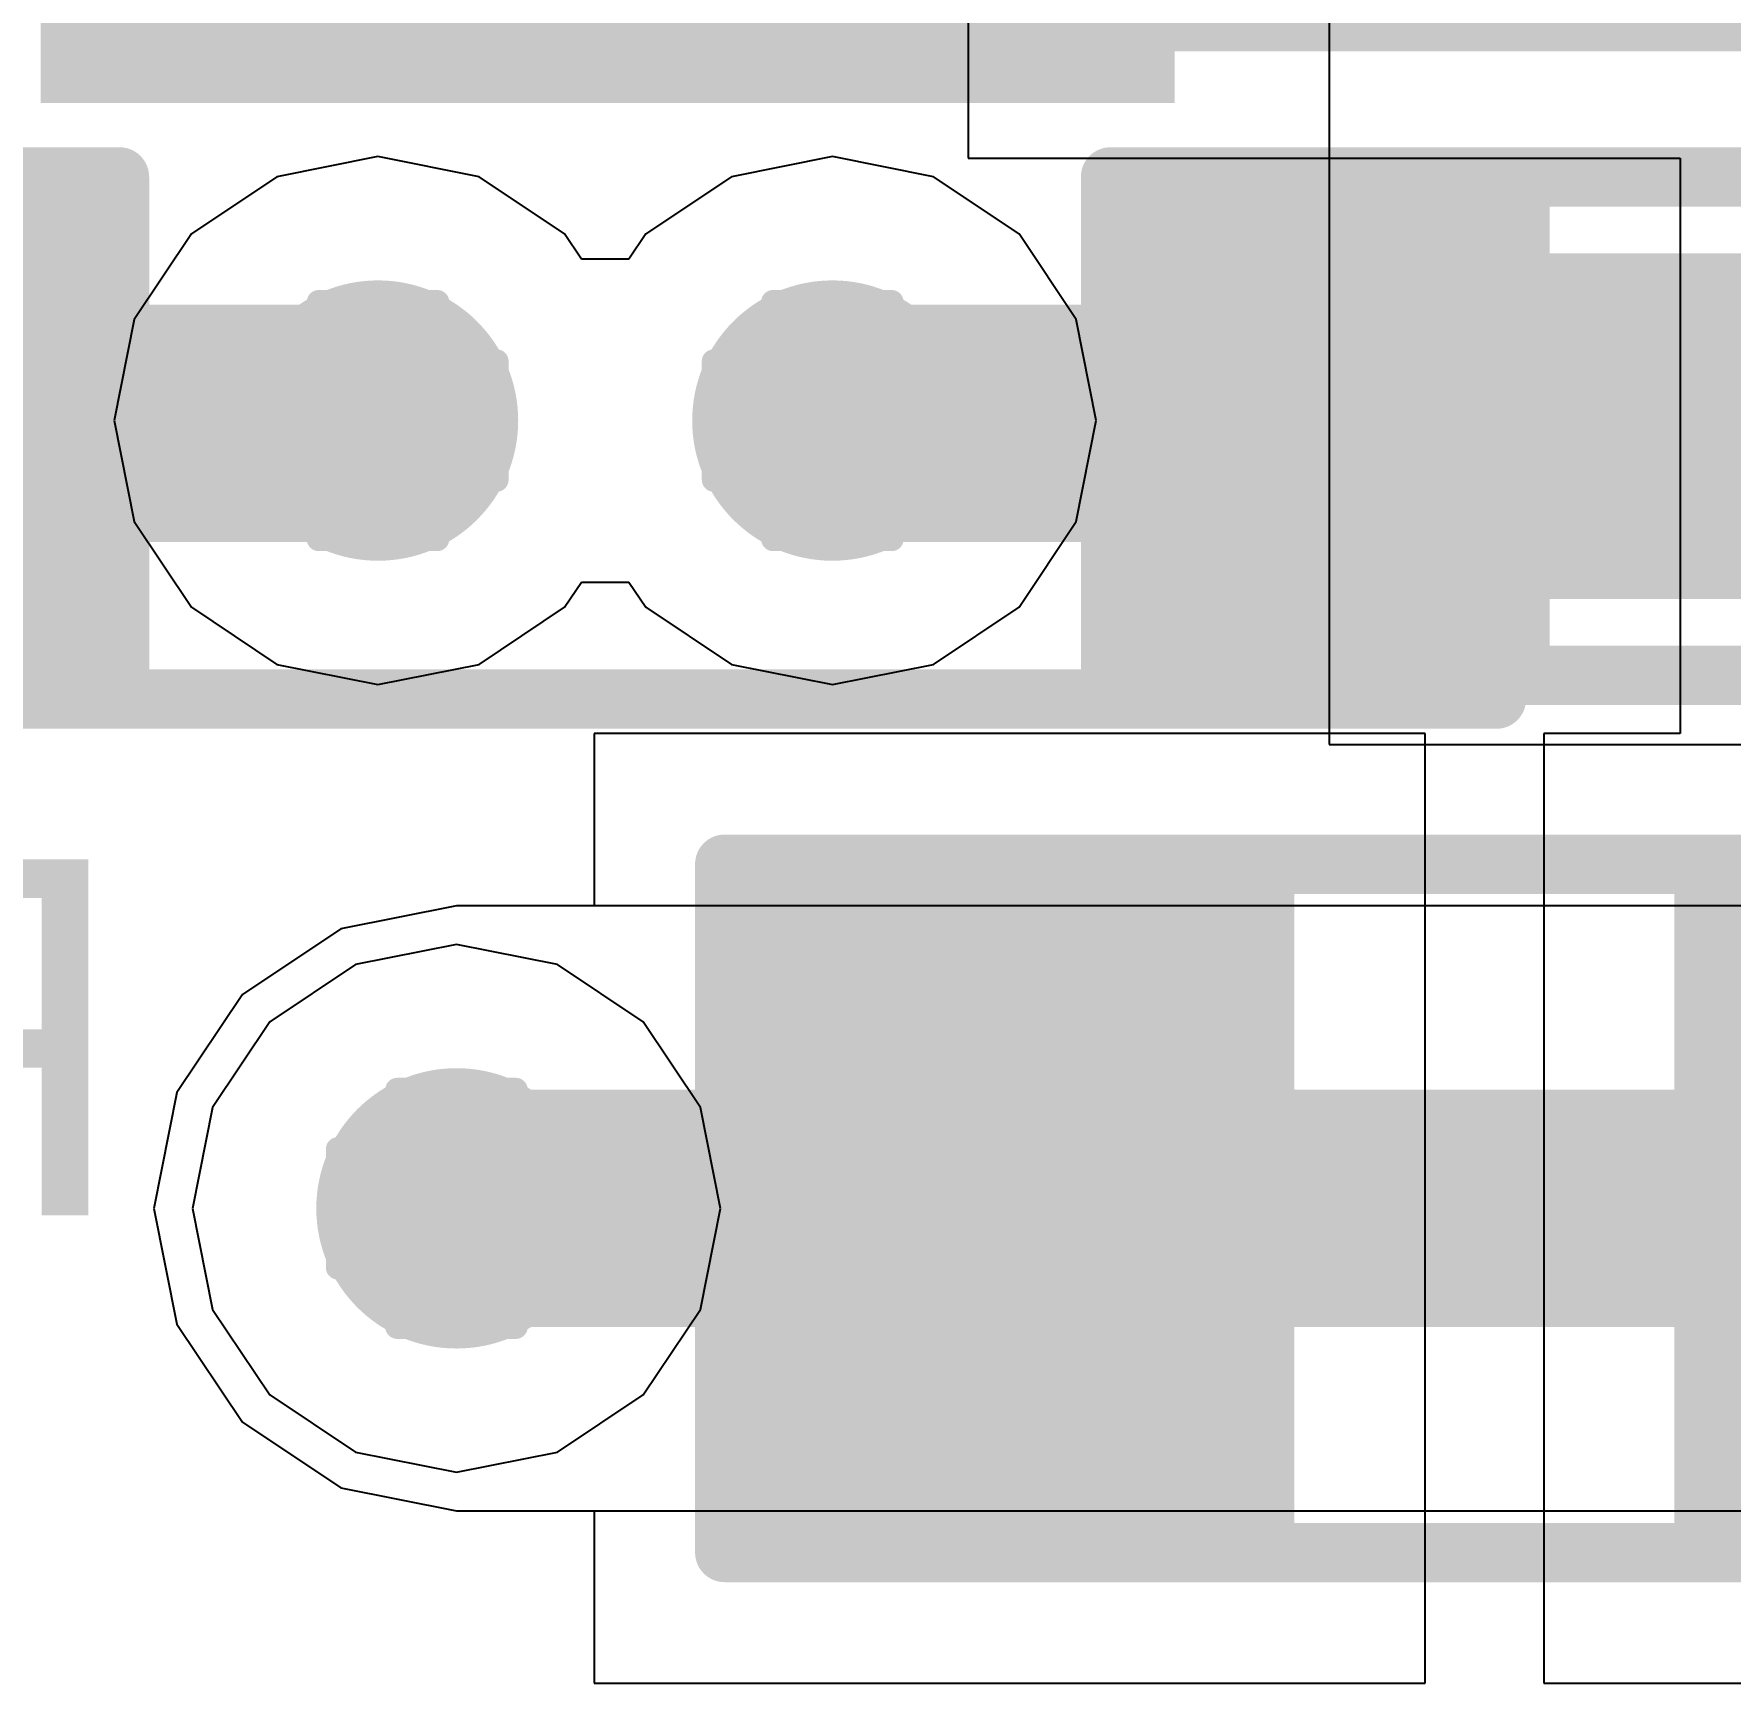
# Model space of a CAD drawing. Header units: inches. Extents: x 0 to 198, y 0 to 199.
# Drawn here: x 4.6344 to 4.7773, y 3.5775 to 3.7165 of the extents above; entities that cross this region are included whole.
import ezdxf

# ---------------------------------------------------------------- set-up
doc = ezdxf.new("R2010")
doc.units = ezdxf.units.IN
doc.header["$MEASUREMENT"] = 0
for name, color, linetype in [('Bottom Layer', 5, 'Continuous'), ('Bottom Overlay', 54, 'Continuous'), ('Bottom Paste', 16, 'Continuous'), ('Bottom Solder', 6, 'Continuous'), ('Drill Drawing', 1, 'Continuous'), ('Layer 1', 16, 'Continuous'), ('Layer 2', 76, 'Continuous'), ('Top Layer', 1, 'Continuous'), ('Top Overlay', 2, 'Continuous'), ('Top Paste', 8, 'Continuous'), ('Top Solder', 216, 'Continuous'), ('Via Holes', 16, 'Continuous')]:
    doc.layers.add(name, color=color, linetype=linetype)
doc.styles.add('Arial', font='', dxfattribs={"height": 0.2})
doc.styles.get('Arial').set_extended_font_data('Arial')

# ---------------------------------------------------------------- blocks, each defined once
blk = doc.blocks.new('8_SO_P____P___31')
at = {"layer": 'Top Layer'}
for points in [[(-0.0450187, 0.0450189), (0.0450207, 0.0450189), (0.0450207, -0.0450205), (-0.0450187, -0.0450205)], [(0.0757872, -0.0631898), (0.1368108, -0.0631898), (0.1368108, -0.0868118), (0.0757872, -0.0868118)]]:
    blk.add_hatch(color=1, dxfattribs=at).paths.add_polyline_path(points)
at = {"layer": 'Top Paste'}
for points in [[(-0.0450187, 0.0450189), (0.0450207, 0.0450189), (0.0450207, -0.0450205), (-0.0450187, -0.0450205)], [(0.0757872, -0.0631898), (0.1368108, -0.0631898), (0.1368108, -0.0868118), (0.0757872, -0.0868118)]]:
    blk.add_hatch(color=8, dxfattribs=at).paths.add_polyline_path(points)
at = {"layer": 'Top Solder'}
for points in [[(-0.0477746, 0.0477748), (0.0477766, 0.0477748), (0.0477766, -0.0477764), (-0.0477746, -0.0477764)], [(0.0730313, -0.0604339), (0.1395667, -0.0604339), (0.1395667, -0.0895677), (0.0730313, -0.0895677)]]:
    blk.add_hatch(color=216, dxfattribs=at).paths.add_polyline_path(points)
at = {"layer": 'Top Overlay'}
blk.add_lwpolyline([(-0.063111, -0.0980008, 0.005, 0.005, 0), (0.074889, -0.0980008, 0.005, 0.005, 0)], format="xyseb", dxfattribs=at)
blk.add_lwpolyline([(0.073639, -0.0980008, 0.0025, 0.0025, 1), (0.076139, -0.0980008, 0.0025, 0.0025, 1)], format="xyseb", close=True, dxfattribs=at)
blk = doc.blocks.new('R___0603_B_77')
at = {"layer": 'Bottom Layer'}
for points in [[(-0.0449995, -0.0175008), (-0.0449995, 0.0174992), (-0.0149995, 0.0174992), (-0.0149995, -0.0175008)], [(0.0150005, -0.0175008), (0.0150005, 0.0174992), (0.0450005, 0.0174992), (0.0450005, -0.0175008)]]:
    blk.add_hatch(color=5, dxfattribs=at).paths.add_polyline_path(points)
at = {"layer": 'Bottom Paste'}
for points in [[(-0.0449995, -0.0175008), (-0.0449995, 0.0174992), (-0.0149995, 0.0174992), (-0.0149995, -0.0175008)], [(0.0150005, -0.0175008), (0.0150005, 0.0174992), (0.0450005, 0.0174992), (0.0450005, -0.0175008)]]:
    blk.add_hatch(color=16, dxfattribs=at).paths.add_polyline_path(points)
at = {"layer": 'Bottom Solder'}
for points in [[(-0.0489995, -0.0215008), (-0.0489995, 0.0214992), (-0.0109995, 0.0214992), (-0.0109995, -0.0215008)], [(0.0110005, -0.0215008), (0.0110005, 0.0214992), (0.0490005, 0.0214992), (0.0490005, -0.0215008)]]:
    blk.add_hatch(color=6, dxfattribs=at).paths.add_polyline_path(points)
at = {"layer": 'Bottom Overlay'}
for points in [[(-0.0479995, -0.0210008, 0.005, 0.005, 0), (-0.0479995, 0.0209992, 0.005, 0.005, 0)], [(-0.0479995, 0.0209992, 0.005, 0.005, 0), (0.0480005, 0.0209992, 0.005, 0.005, 0)], [(0.0480005, -0.0210008, 0.005, 0.005, 0), (0.0480005, 0.0209992, 0.005, 0.005, 0)], [(-0.0479995, -0.0210008, 0.005, 0.005, 0), (0.0480005, -0.0210008, 0.005, 0.005, 0)]]:
    blk.add_lwpolyline(points, format="xyseb", dxfattribs=at)
for points in [[(-0.0492495, 0.0209992, 0.0025, 0.0025, 1), (-0.0467495, 0.0209992, 0.0025, 0.0025, 1)], [(-0.0492495, 0.0209992, 0.0025, 0.0025, 1), (-0.0467495, 0.0209992, 0.0025, 0.0025, 1)], [(0.0467505, 0.0209992, 0.0025, 0.0025, 1), (0.0492505, 0.0209992, 0.0025, 0.0025, 1)], [(0.0467505, 0.0209992, 0.0025, 0.0025, 1), (0.0492505, 0.0209992, 0.0025, 0.0025, 1)], [(-0.0492495, -0.0210008, 0.0025, 0.0025, 1), (-0.0467495, -0.0210008, 0.0025, 0.0025, 1)], [(-0.0492495, -0.0210008, 0.0025, 0.0025, 1), (-0.0467495, -0.0210008, 0.0025, 0.0025, 1)], [(0.0467505, -0.0210008, 0.0025, 0.0025, 1), (0.0492505, -0.0210008, 0.0025, 0.0025, 1)], [(0.0467505, -0.0210008, 0.0025, 0.0025, 1), (0.0492505, -0.0210008, 0.0025, 0.0025, 1)]]:
    blk.add_lwpolyline(points, format="xyseb", close=True, dxfattribs=at)
blk = doc.blocks.new('R___0603_B_78')
at = {"layer": 'Bottom Layer'}
for points in [[(-0.0450006, -0.0174992), (-0.0450006, 0.0175008), (-0.0150006, 0.0175008), (-0.0150006, -0.0174992)], [(0.0149994, -0.0174992), (0.0149994, 0.0175008), (0.0449994, 0.0175008), (0.0449994, -0.0174992)]]:
    blk.add_hatch(color=5, dxfattribs=at).paths.add_polyline_path(points)
at = {"layer": 'Bottom Paste'}
for points in [[(-0.0450006, -0.0174992), (-0.0450006, 0.0175008), (-0.0150006, 0.0175008), (-0.0150006, -0.0174992)], [(0.0149994, -0.0174992), (0.0149994, 0.0175008), (0.0449994, 0.0175008), (0.0449994, -0.0174992)]]:
    blk.add_hatch(color=16, dxfattribs=at).paths.add_polyline_path(points)
at = {"layer": 'Bottom Solder'}
for points in [[(-0.0490006, -0.0214992), (-0.0490006, 0.0215008), (-0.0110006, 0.0215008), (-0.0110006, -0.0214992)], [(0.0109994, -0.0214992), (0.0109994, 0.0215008), (0.0489994, 0.0215008), (0.0489994, -0.0214992)]]:
    blk.add_hatch(color=6, dxfattribs=at).paths.add_polyline_path(points)
at = {"layer": 'Bottom Overlay'}
for points in [[(-0.0480006, 0.0210008, 0.005, 0.005, 0), (-0.0480006, -0.0209992, 0.005, 0.005, 0)], [(0.0479994, 0.0210008, 0.005, 0.005, 0), (-0.0480006, 0.0210008, 0.005, 0.005, 0)], [(0.0479994, 0.0210008, 0.005, 0.005, 0), (0.0479994, -0.0209992, 0.005, 0.005, 0)], [(0.0479994, -0.0209992, 0.005, 0.005, 0), (-0.0480006, -0.0209992, 0.005, 0.005, 0)]]:
    blk.add_lwpolyline(points, format="xyseb", dxfattribs=at)
for points in [[(-0.0492506, 0.0210008, 0.0025, 0.0025, 1), (-0.0467506, 0.0210008, 0.0025, 0.0025, 1)], [(-0.0492506, 0.0210008, 0.0025, 0.0025, 1), (-0.0467506, 0.0210008, 0.0025, 0.0025, 1)], [(0.0467494, 0.0210008, 0.0025, 0.0025, 1), (0.0492494, 0.0210008, 0.0025, 0.0025, 1)], [(0.0467494, 0.0210008, 0.0025, 0.0025, 1), (0.0492494, 0.0210008, 0.0025, 0.0025, 1)], [(-0.0492506, -0.0209992, 0.0025, 0.0025, 1), (-0.0467506, -0.0209992, 0.0025, 0.0025, 1)], [(-0.0492506, -0.0209992, 0.0025, 0.0025, 1), (-0.0467506, -0.0209992, 0.0025, 0.0025, 1)], [(0.0467494, -0.0209992, 0.0025, 0.0025, 1), (0.0492494, -0.0209992, 0.0025, 0.0025, 1)], [(0.0467494, -0.0209992, 0.0025, 0.0025, 1), (0.0492494, -0.0209992, 0.0025, 0.0025, 1)]]:
    blk.add_lwpolyline(points, format="xyseb", close=True, dxfattribs=at)
blk = doc.blocks.new('R___0603_B_81')
at = {"layer": 'Bottom Layer'}
for points in [[(-0.0450004, -0.0174996), (-0.0450004, 0.0175004), (-0.0150004, 0.0175004), (-0.0150004, -0.0174996)], [(0.0149996, -0.0174996), (0.0149996, 0.0175004), (0.0449996, 0.0175004), (0.0449996, -0.0174996)]]:
    blk.add_hatch(color=5, dxfattribs=at).paths.add_polyline_path(points)
at = {"layer": 'Bottom Paste'}
for points in [[(-0.0450004, -0.0174996), (-0.0450004, 0.0175004), (-0.0150004, 0.0175004), (-0.0150004, -0.0174996)], [(0.0149996, -0.0174996), (0.0149996, 0.0175004), (0.0449996, 0.0175004), (0.0449996, -0.0174996)]]:
    blk.add_hatch(color=16, dxfattribs=at).paths.add_polyline_path(points)
at = {"layer": 'Bottom Solder'}
for points in [[(-0.0490004, -0.0214996), (-0.0490004, 0.0215004), (-0.0110004, 0.0215004), (-0.0110004, -0.0214996)], [(0.0109996, -0.0214996), (0.0109996, 0.0215004), (0.0489996, 0.0215004), (0.0489996, -0.0214996)]]:
    blk.add_hatch(color=6, dxfattribs=at).paths.add_polyline_path(points)
at = {"layer": 'Bottom Overlay'}
for points in [[(-0.0480004, -0.0209996, 0.005, 0.005, 0), (-0.0480004, 0.0210004, 0.005, 0.005, 0)], [(-0.0480004, 0.0210004, 0.005, 0.005, 0), (0.0479996, 0.0210004, 0.005, 0.005, 0)], [(0.0479996, -0.0209996, 0.005, 0.005, 0), (0.0479996, 0.0210004, 0.005, 0.005, 0)], [(-0.0480004, -0.0209996, 0.005, 0.005, 0), (0.0479996, -0.0209996, 0.005, 0.005, 0)]]:
    blk.add_lwpolyline(points, format="xyseb", dxfattribs=at)
for points in [[(-0.0492504, 0.0210004, 0.0025, 0.0025, 1), (-0.0467504, 0.0210004, 0.0025, 0.0025, 1)], [(-0.0492504, 0.0210004, 0.0025, 0.0025, 1), (-0.0467504, 0.0210004, 0.0025, 0.0025, 1)], [(0.0467496, 0.0210004, 0.0025, 0.0025, 1), (0.0492496, 0.0210004, 0.0025, 0.0025, 1)], [(0.0467496, 0.0210004, 0.0025, 0.0025, 1), (0.0492496, 0.0210004, 0.0025, 0.0025, 1)], [(-0.0492504, -0.0209996, 0.0025, 0.0025, 1), (-0.0467504, -0.0209996, 0.0025, 0.0025, 1)], [(-0.0492504, -0.0209996, 0.0025, 0.0025, 1), (-0.0467504, -0.0209996, 0.0025, 0.0025, 1)], [(0.0467496, -0.0209996, 0.0025, 0.0025, 1), (0.0492496, -0.0209996, 0.0025, 0.0025, 1)], [(0.0467496, -0.0209996, 0.0025, 0.0025, 1), (0.0492496, -0.0209996, 0.0025, 0.0025, 1)]]:
    blk.add_lwpolyline(points, format="xyseb", close=True, dxfattribs=at)
blk = doc.blocks.new('RES_0805_B_82')
at = {"layer": 'Bottom Layer'}
for points in [[(-0.0600004, 0.0250002), (-0.0200004, 0.0250002), (-0.0200004, -0.0249998), (-0.0600004, -0.0249998)], [(0.0199996, 0.0250002), (0.0599996, 0.0250002), (0.0599996, -0.0249998), (0.0199996, -0.0249998)]]:
    blk.add_hatch(color=5, dxfattribs=at).paths.add_polyline_path(points)
at = {"layer": 'Bottom Paste'}
for points in [[(-0.0600004, 0.0250002), (-0.0200004, 0.0250002), (-0.0200004, -0.0249998), (-0.0600004, -0.0249998)], [(0.0199996, 0.0250002), (0.0599996, 0.0250002), (0.0599996, -0.0249998), (0.0199996, -0.0249998)]]:
    blk.add_hatch(color=16, dxfattribs=at).paths.add_polyline_path(points)
at = {"layer": 'Bottom Solder'}
for points in [[(-0.0640004, 0.0290002), (-0.0160004, 0.0290002), (-0.0160004, -0.0289998), (-0.0640004, -0.0289998)], [(0.0159996, 0.0290002), (0.0639996, 0.0290002), (0.0639996, -0.0289998), (0.0159996, -0.0289998)]]:
    blk.add_hatch(color=6, dxfattribs=at).paths.add_polyline_path(points)
at = {"layer": 'Bottom Overlay'}
for points in [[(-0.0640004, 0.0290002, 0.005, 0.005, 0), (-0.0640004, -0.0289998, 0.005, 0.005, 0)], [(0.0639996, 0.0290002, 0.005, 0.005, 0), (-0.0640004, 0.0290002, 0.005, 0.005, 0)], [(0.0639996, 0.0290002, 0.005, 0.005, 0), (0.0639996, -0.0289998, 0.005, 0.005, 0)], [(0.0639996, -0.0289998, 0.005, 0.005, 0), (-0.0640004, -0.0289998, 0.005, 0.005, 0)]]:
    blk.add_lwpolyline(points, format="xyseb", dxfattribs=at)
for points in [[(-0.0652504, 0.0290002, 0.0025, 0.0025, 1), (-0.0627504, 0.0290002, 0.0025, 0.0025, 1)], [(-0.0652504, 0.0290002, 0.0025, 0.0025, 1), (-0.0627504, 0.0290002, 0.0025, 0.0025, 1)], [(0.0627496, 0.0290002, 0.0025, 0.0025, 1), (0.0652496, 0.0290002, 0.0025, 0.0025, 1)], [(0.0627496, 0.0290002, 0.0025, 0.0025, 1), (0.0652496, 0.0290002, 0.0025, 0.0025, 1)], [(-0.0652504, -0.0289998, 0.0025, 0.0025, 1), (-0.0627504, -0.0289998, 0.0025, 0.0025, 1)], [(-0.0652504, -0.0289998, 0.0025, 0.0025, 1), (-0.0627504, -0.0289998, 0.0025, 0.0025, 1)], [(0.0627496, -0.0289998, 0.0025, 0.0025, 1), (0.0652496, -0.0289998, 0.0025, 0.0025, 1)], [(0.0627496, -0.0289998, 0.0025, 0.0025, 1), (0.0652496, -0.0289998, 0.0025, 0.0025, 1)]]:
    blk.add_lwpolyline(points, format="xyseb", close=True, dxfattribs=at)

msp = doc.modelspace()

# ---------------------------------------------------------------- hatches: boundary and pattern name
at = {"layer": 'Bottom Layer'}
h = msp.add_hatch(color=5, dxfattribs=at)
edge = h.paths.add_edge_path()
edge.add_arc((4.6633859, 3.6839067), 0.011811, 0, 360)
h = msp.add_hatch(color=5, dxfattribs=at)
edge = h.paths.add_edge_path()
edge.add_arc((4.701668, 3.6839067), 0.011811, 0, 360)
h = msp.add_hatch(color=5, dxfattribs=at)
edge = h.paths.add_edge_path()
edge.add_arc((4.67, 3.6175281), 0.011811, 0, 360)
at = {"layer": 'Layer 1'}
h = msp.add_hatch(color=16, dxfattribs=at)
edge = h.paths.add_edge_path()
edge.add_arc((4.6633859, 3.6839067), 0.011811, 0, 360)
h = msp.add_hatch(color=16, dxfattribs=at)
edge = h.paths.add_edge_path()
edge.add_arc((4.701668, 3.6839067), 0.011811, 0, 360)
h = msp.add_hatch(color=16, dxfattribs=at)
edge = h.paths.add_edge_path()
edge.add_arc((4.67, 3.6175281), 0.011811, 0, 360)
at = {"layer": 'Layer 2'}
h = msp.add_hatch(color=76, dxfattribs=at)
edge = h.paths.add_edge_path()
edge.add_arc((4.6633859, 3.6839067), 0.011811, 0, 360)
h = msp.add_hatch(color=76, dxfattribs=at)
edge = h.paths.add_edge_path()
edge.add_arc((4.701668, 3.6839067), 0.011811, 0, 360)
h = msp.add_hatch(color=76, dxfattribs=at)
edge = h.paths.add_edge_path()
edge.add_arc((4.67, 3.6175281), 0.011811, 0, 360)
at = {"layer": 'Top Layer'}
h = msp.add_hatch(color=1, dxfattribs=at)
edge = h.paths.add_edge_path()
edge.add_arc((4.6633859, 3.6839067), 0.011811, 0, 360)
h = msp.add_hatch(color=1, dxfattribs=at)
edge = h.paths.add_edge_path()
edge.add_arc((4.701668, 3.6839067), 0.011811, 0, 360)
h = msp.add_hatch(color=1, dxfattribs=at)
edge = h.paths.add_edge_path()
edge.add_arc((4.67, 3.6175281), 0.011811, 0, 360)
at = {"layer": 'Via Holes'}
h = msp.add_hatch(color=7, dxfattribs=at)
edge = h.paths.add_edge_path()
edge.add_arc((4.6633859, 3.6839067), 0.0059055, 0, 360)
h = msp.add_hatch(color=7, dxfattribs=at)
edge = h.paths.add_edge_path()
edge.add_arc((4.701668, 3.6839067), 0.0059055, 0, 360)
h = msp.add_hatch(color=7, dxfattribs=at)
edge = h.paths.add_edge_path()
edge.add_arc((4.67, 3.6175281), 0.0059055, 0, 360)

# ---------------------------------------------------------------- linework, layer by layer
at = {"layer": 'Bottom Layer'}
for p, q in [((4.7130996, 3.7710299), (4.7130996, 3.7060299)), ((4.7130996, 3.7060299), (4.7731036, 3.7060299)), ((4.7731036, 3.7060299), (4.7731036, 3.6575279)), ((4.7515996, 3.6575279), (4.6815996, 3.6575279)), ((4.6815996, 3.6575279), (4.6815996, 3.6430178)), ((4.7515996, 3.5775279), (4.7515996, 3.6575279)), ((4.7731036, 3.6575279), (4.7615996, 3.6575279)), ((4.7615996, 3.6575279), (4.7615996, 3.5775279)), ((4.67, 3.6430179), (4.6602455, 3.6410776)), ((4.6700005, 3.6430178), (4.67, 3.6430179)), ((4.6815996, 3.6430178), (4.6700005, 3.6430178)), ((4.6602455, 3.6410776), (4.651976, 3.6355521)), ((4.651976, 3.6355521), (4.6464505, 3.6272826)), ((4.6464505, 3.6272826), (4.6445102, 3.6175281)), ((4.6445102, 3.6175281), (4.6464505, 3.6077736)), ((4.6464505, 3.6077736), (4.651976, 3.5995041)), ((4.651976, 3.5995041), (4.6602455, 3.5939785)), ((4.6602455, 3.5939785), (4.6700001, 3.5920382)), ((4.6700001, 3.5920382), (4.6815996, 3.5920382)), ((4.6815996, 3.5920382), (4.6815996, 3.5775279)), ((4.6815996, 3.5775279), (4.7515996, 3.5775279)), ((4.7615996, 3.5775279), (4.8315996, 3.5775279))]:
    msp.add_line(p, q, dxfattribs=at)
for points in [[(4.623843, 3.6836713, 0.02, 0.02, 0), (4.6631505, 3.6836713, 0.02, 0.02, 0)], [(4.7019034, 3.6836713, 0.02, 0.02, 0), (4.7428682, 3.6836713, 0.02, 0.02, 0)], [(4.6631505, 3.6836713, 0.015, 0.015, 0), (4.6633859, 3.6839067, 0.015, 0.015, 0)], [(4.701668, 3.6839067, 0.015, 0.015, 0), (4.7019034, 3.6836713, 0.015, 0.015, 0)], [(4.7428682, 3.6836713, 0.015, 0.015, 0), (4.7431036, 3.6834359, 0.015, 0.015, 0)], [(4.67, 3.6175281, 0.02, 0.02, 0), (4.6700001, 3.617528, 0.02, 0.02, 0)], [(4.6700001, 3.617528, 0.02, 0.02, 0), (4.7165995, 3.617528, 0.02, 0.02, 0)], [(4.7165995, 3.617528, 0.02, 0.02, 0), (4.7165996, 3.6175279, 0.02, 0.02, 0)]]:
    msp.add_lwpolyline(points, format="xyseb", dxfattribs=at)
for points in [[(4.6581505, 3.6836713, 0.01, 0.01, 1), (4.6681505, 3.6836713, 0.01, 0.01, 1)], [(4.6969034, 3.6836713, 0.01, 0.01, 1), (4.7069034, 3.6836713, 0.01, 0.01, 1)], [(4.7378682, 3.6836713, 0.01, 0.01, 1), (4.7478682, 3.6836713, 0.01, 0.01, 1)], [(4.6596359, 3.6839067, 0.0075, 0.0075, 1), (4.6671359, 3.6839067, 0.0075, 0.0075, 1)], [(4.697918, 3.6839067, 0.0075, 0.0075, 1), (4.705418, 3.6839067, 0.0075, 0.0075, 1)], [(4.6594005, 3.6836713, 0.0075, 0.0075, 1), (4.6669005, 3.6836713, 0.0075, 0.0075, 1)], [(4.6981534, 3.6836713, 0.0075, 0.0075, 1), (4.7056534, 3.6836713, 0.0075, 0.0075, 1)], [(4.7391182, 3.6836713, 0.0075, 0.0075, 1), (4.7466182, 3.6836713, 0.0075, 0.0075, 1)], [(4.7393536, 3.6834359, 0.0075, 0.0075, 1), (4.7468536, 3.6834359, 0.0075, 0.0075, 1)], [(4.665, 3.6175281, 0.01, 0.01, 1), (4.675, 3.6175281, 0.01, 0.01, 1)], [(4.6650001, 3.617528, 0.01, 0.01, 1), (4.6750001, 3.617528, 0.01, 0.01, 1)], [(4.6650001, 3.617528, 0.01, 0.01, 1), (4.6750001, 3.617528, 0.01, 0.01, 1)], [(4.7115995, 3.617528, 0.01, 0.01, 1), (4.7215995, 3.617528, 0.01, 0.01, 1)], [(4.7115995, 3.617528, 0.01, 0.01, 1), (4.7215995, 3.617528, 0.01, 0.01, 1)], [(4.7115996, 3.6175279, 0.01, 0.01, 1), (4.7215996, 3.6175279, 0.01, 0.01, 1)]]:
    msp.add_lwpolyline(points, format="xyseb", close=True, dxfattribs=at)
at = {"layer": 'Drill Drawing'}
for points in [[(4.6583859, 3.6889067, 0.002, 0.002, 0), (4.6583859, 3.6939067, 0.002, 0.002, 0)], [(4.6583859, 3.6939067, 0.002, 0.002, 0), (4.6683859, 3.6939067, 0.002, 0.002, 0)], [(4.6683859, 3.6889067, 0.002, 0.002, 0), (4.6683859, 3.6939067, 0.002, 0.002, 0)], [(4.696668, 3.6889067, 0.002, 0.002, 0), (4.696668, 3.6939067, 0.002, 0.002, 0)], [(4.696668, 3.6939067, 0.002, 0.002, 0), (4.706668, 3.6939067, 0.002, 0.002, 0)], [(4.706668, 3.6889067, 0.002, 0.002, 0), (4.706668, 3.6939067, 0.002, 0.002, 0)], [(4.6533859, 3.6789067, 0.002, 0.002, 0), (4.6533859, 3.6889067, 0.002, 0.002, 0)], [(4.6533859, 3.6889067, 0.002, 0.002, 0), (4.6583859, 3.6889067, 0.002, 0.002, 0)], [(4.6603859, 3.6869067, 0.002, 0.002, 0), (4.6603859, 3.6899067, 0.002, 0.002, 0)], [(4.6603859, 3.6899067, 0.002, 0.002, 0), (4.6663859, 3.6899067, 0.002, 0.002, 0)], [(4.6663859, 3.6869067, 0.002, 0.002, 0), (4.6663859, 3.6899067, 0.002, 0.002, 0)], [(4.6683859, 3.6889067, 0.002, 0.002, 0), (4.6733859, 3.6889067, 0.002, 0.002, 0)], [(4.6733859, 3.6789067, 0.002, 0.002, 0), (4.6733859, 3.6889067, 0.002, 0.002, 0)], [(4.691668, 3.6789067, 0.002, 0.002, 0), (4.691668, 3.6889067, 0.002, 0.002, 0)], [(4.691668, 3.6889067, 0.002, 0.002, 0), (4.696668, 3.6889067, 0.002, 0.002, 0)], [(4.698668, 3.6869067, 0.002, 0.002, 0), (4.698668, 3.6899067, 0.002, 0.002, 0)], [(4.698668, 3.6899067, 0.002, 0.002, 0), (4.704668, 3.6899067, 0.002, 0.002, 0)], [(4.704668, 3.6869067, 0.002, 0.002, 0), (4.704668, 3.6899067, 0.002, 0.002, 0)], [(4.706668, 3.6889067, 0.002, 0.002, 0), (4.711668, 3.6889067, 0.002, 0.002, 0)], [(4.711668, 3.6789067, 0.002, 0.002, 0), (4.711668, 3.6889067, 0.002, 0.002, 0)], [(4.6573859, 3.6809067, 0.002, 0.002, 0), (4.6573859, 3.6869067, 0.002, 0.002, 0)], [(4.6573859, 3.6869067, 0.002, 0.002, 0), (4.6603859, 3.6869067, 0.002, 0.002, 0)], [(4.6663859, 3.6869067, 0.002, 0.002, 0), (4.6693859, 3.6869067, 0.002, 0.002, 0)], [(4.6693859, 3.6809067, 0.002, 0.002, 0), (4.6693859, 3.6869067, 0.002, 0.002, 0)], [(4.695668, 3.6809067, 0.002, 0.002, 0), (4.695668, 3.6869067, 0.002, 0.002, 0)], [(4.695668, 3.6869067, 0.002, 0.002, 0), (4.698668, 3.6869067, 0.002, 0.002, 0)], [(4.704668, 3.6869067, 0.002, 0.002, 0), (4.707668, 3.6869067, 0.002, 0.002, 0)], [(4.707668, 3.6809067, 0.002, 0.002, 0), (4.707668, 3.6869067, 0.002, 0.002, 0)], [(4.6573859, 3.6809067, 0.002, 0.002, 0), (4.6603859, 3.6809067, 0.002, 0.002, 0)], [(4.6603859, 3.6779067, 0.002, 0.002, 0), (4.6603859, 3.6809067, 0.002, 0.002, 0)], [(4.6663859, 3.6809067, 0.002, 0.002, 0), (4.6693859, 3.6809067, 0.002, 0.002, 0)], [(4.6663859, 3.6779067, 0.002, 0.002, 0), (4.6663859, 3.6809067, 0.002, 0.002, 0)], [(4.695668, 3.6809067, 0.002, 0.002, 0), (4.698668, 3.6809067, 0.002, 0.002, 0)], [(4.698668, 3.6779067, 0.002, 0.002, 0), (4.698668, 3.6809067, 0.002, 0.002, 0)], [(4.704668, 3.6809067, 0.002, 0.002, 0), (4.707668, 3.6809067, 0.002, 0.002, 0)], [(4.704668, 3.6779067, 0.002, 0.002, 0), (4.704668, 3.6809067, 0.002, 0.002, 0)], [(4.6533859, 3.6789067, 0.002, 0.002, 0), (4.6583859, 3.6789067, 0.002, 0.002, 0)], [(4.6583859, 3.6739067, 0.002, 0.002, 0), (4.6583859, 3.6789067, 0.002, 0.002, 0)], [(4.6683859, 3.6789067, 0.002, 0.002, 0), (4.6733859, 3.6789067, 0.002, 0.002, 0)], [(4.6683859, 3.6739067, 0.002, 0.002, 0), (4.6683859, 3.6789067, 0.002, 0.002, 0)], [(4.691668, 3.6789067, 0.002, 0.002, 0), (4.696668, 3.6789067, 0.002, 0.002, 0)], [(4.696668, 3.6739067, 0.002, 0.002, 0), (4.696668, 3.6789067, 0.002, 0.002, 0)], [(4.706668, 3.6789067, 0.002, 0.002, 0), (4.711668, 3.6789067, 0.002, 0.002, 0)], [(4.706668, 3.6739067, 0.002, 0.002, 0), (4.706668, 3.6789067, 0.002, 0.002, 0)], [(4.6603859, 3.6779067, 0.002, 0.002, 0), (4.6663859, 3.6779067, 0.002, 0.002, 0)], [(4.698668, 3.6779067, 0.002, 0.002, 0), (4.704668, 3.6779067, 0.002, 0.002, 0)], [(4.6583859, 3.6739067, 0.002, 0.002, 0), (4.6683859, 3.6739067, 0.002, 0.002, 0)], [(4.696668, 3.6739067, 0.002, 0.002, 0), (4.706668, 3.6739067, 0.002, 0.002, 0)], [(4.665, 3.6225281, 0.002, 0.002, 0), (4.665, 3.6275281, 0.002, 0.002, 0)], [(4.665, 3.6275281, 0.002, 0.002, 0), (4.675, 3.6275281, 0.002, 0.002, 0)], [(4.675, 3.6225281, 0.002, 0.002, 0), (4.675, 3.6275281, 0.002, 0.002, 0)], [(4.667, 3.6205281, 0.002, 0.002, 0), (4.667, 3.6235281, 0.002, 0.002, 0)], [(4.667, 3.6235281, 0.002, 0.002, 0), (4.673, 3.6235281, 0.002, 0.002, 0)], [(4.673, 3.6205281, 0.002, 0.002, 0), (4.673, 3.6235281, 0.002, 0.002, 0)], [(4.66, 3.6125281, 0.002, 0.002, 0), (4.66, 3.6225281, 0.002, 0.002, 0)], [(4.66, 3.6225281, 0.002, 0.002, 0), (4.665, 3.6225281, 0.002, 0.002, 0)], [(4.675, 3.6225281, 0.002, 0.002, 0), (4.68, 3.6225281, 0.002, 0.002, 0)], [(4.68, 3.6125281, 0.002, 0.002, 0), (4.68, 3.6225281, 0.002, 0.002, 0)], [(4.664, 3.6145281, 0.002, 0.002, 0), (4.664, 3.6205281, 0.002, 0.002, 0)], [(4.664, 3.6205281, 0.002, 0.002, 0), (4.667, 3.6205281, 0.002, 0.002, 0)], [(4.673, 3.6205281, 0.002, 0.002, 0), (4.676, 3.6205281, 0.002, 0.002, 0)], [(4.676, 3.6145281, 0.002, 0.002, 0), (4.676, 3.6205281, 0.002, 0.002, 0)], [(4.664, 3.6145281, 0.002, 0.002, 0), (4.667, 3.6145281, 0.002, 0.002, 0)], [(4.667, 3.6115281, 0.002, 0.002, 0), (4.667, 3.6145281, 0.002, 0.002, 0)], [(4.673, 3.6145281, 0.002, 0.002, 0), (4.676, 3.6145281, 0.002, 0.002, 0)], [(4.673, 3.6115281, 0.002, 0.002, 0), (4.673, 3.6145281, 0.002, 0.002, 0)], [(4.66, 3.6125281, 0.002, 0.002, 0), (4.665, 3.6125281, 0.002, 0.002, 0)], [(4.665, 3.6075281, 0.002, 0.002, 0), (4.665, 3.6125281, 0.002, 0.002, 0)], [(4.675, 3.6125281, 0.002, 0.002, 0), (4.68, 3.6125281, 0.002, 0.002, 0)], [(4.675, 3.6075281, 0.002, 0.002, 0), (4.675, 3.6125281, 0.002, 0.002, 0)], [(4.667, 3.6115281, 0.002, 0.002, 0), (4.673, 3.6115281, 0.002, 0.002, 0)], [(4.665, 3.6075281, 0.002, 0.002, 0), (4.675, 3.6075281, 0.002, 0.002, 0)]]:
    msp.add_lwpolyline(points, format="xyseb", dxfattribs=at)
for points in [[(4.6578859, 3.6939067, 0.001, 0.001, 1), (4.6588859, 3.6939067, 0.001, 0.001, 1)], [(4.6578859, 3.6939067, 0.001, 0.001, 1), (4.6588859, 3.6939067, 0.001, 0.001, 1)], [(4.6678859, 3.6939067, 0.001, 0.001, 1), (4.6688859, 3.6939067, 0.001, 0.001, 1)], [(4.6678859, 3.6939067, 0.001, 0.001, 1), (4.6688859, 3.6939067, 0.001, 0.001, 1)], [(4.696168, 3.6939067, 0.001, 0.001, 1), (4.697168, 3.6939067, 0.001, 0.001, 1)], [(4.696168, 3.6939067, 0.001, 0.001, 1), (4.697168, 3.6939067, 0.001, 0.001, 1)], [(4.706168, 3.6939067, 0.001, 0.001, 1), (4.707168, 3.6939067, 0.001, 0.001, 1)], [(4.706168, 3.6939067, 0.001, 0.001, 1), (4.707168, 3.6939067, 0.001, 0.001, 1)], [(4.6528859, 3.6889067, 0.001, 0.001, 1), (4.6538859, 3.6889067, 0.001, 0.001, 1)], [(4.6528859, 3.6889067, 0.001, 0.001, 1), (4.6538859, 3.6889067, 0.001, 0.001, 1)], [(4.6578859, 3.6889067, 0.001, 0.001, 1), (4.6588859, 3.6889067, 0.001, 0.001, 1)], [(4.6578859, 3.6889067, 0.001, 0.001, 1), (4.6588859, 3.6889067, 0.001, 0.001, 1)], [(4.6598859, 3.6899067, 0.001, 0.001, 1), (4.6608859, 3.6899067, 0.001, 0.001, 1)], [(4.6598859, 3.6899067, 0.001, 0.001, 1), (4.6608859, 3.6899067, 0.001, 0.001, 1)], [(4.6658859, 3.6899067, 0.001, 0.001, 1), (4.6668859, 3.6899067, 0.001, 0.001, 1)], [(4.6658859, 3.6899067, 0.001, 0.001, 1), (4.6668859, 3.6899067, 0.001, 0.001, 1)], [(4.6678859, 3.6889067, 0.001, 0.001, 1), (4.6688859, 3.6889067, 0.001, 0.001, 1)], [(4.6678859, 3.6889067, 0.001, 0.001, 1), (4.6688859, 3.6889067, 0.001, 0.001, 1)], [(4.6728859, 3.6889067, 0.001, 0.001, 1), (4.6738859, 3.6889067, 0.001, 0.001, 1)], [(4.6728859, 3.6889067, 0.001, 0.001, 1), (4.6738859, 3.6889067, 0.001, 0.001, 1)], [(4.691168, 3.6889067, 0.001, 0.001, 1), (4.692168, 3.6889067, 0.001, 0.001, 1)], [(4.691168, 3.6889067, 0.001, 0.001, 1), (4.692168, 3.6889067, 0.001, 0.001, 1)], [(4.696168, 3.6889067, 0.001, 0.001, 1), (4.697168, 3.6889067, 0.001, 0.001, 1)], [(4.696168, 3.6889067, 0.001, 0.001, 1), (4.697168, 3.6889067, 0.001, 0.001, 1)], [(4.698168, 3.6899067, 0.001, 0.001, 1), (4.699168, 3.6899067, 0.001, 0.001, 1)], [(4.698168, 3.6899067, 0.001, 0.001, 1), (4.699168, 3.6899067, 0.001, 0.001, 1)], [(4.704168, 3.6899067, 0.001, 0.001, 1), (4.705168, 3.6899067, 0.001, 0.001, 1)], [(4.704168, 3.6899067, 0.001, 0.001, 1), (4.705168, 3.6899067, 0.001, 0.001, 1)], [(4.706168, 3.6889067, 0.001, 0.001, 1), (4.707168, 3.6889067, 0.001, 0.001, 1)], [(4.706168, 3.6889067, 0.001, 0.001, 1), (4.707168, 3.6889067, 0.001, 0.001, 1)], [(4.711168, 3.6889067, 0.001, 0.001, 1), (4.712168, 3.6889067, 0.001, 0.001, 1)], [(4.711168, 3.6889067, 0.001, 0.001, 1), (4.712168, 3.6889067, 0.001, 0.001, 1)], [(4.6568859, 3.6869067, 0.001, 0.001, 1), (4.6578859, 3.6869067, 0.001, 0.001, 1)], [(4.6568859, 3.6869067, 0.001, 0.001, 1), (4.6578859, 3.6869067, 0.001, 0.001, 1)], [(4.6598859, 3.6869067, 0.001, 0.001, 1), (4.6608859, 3.6869067, 0.001, 0.001, 1)], [(4.6598859, 3.6869067, 0.001, 0.001, 1), (4.6608859, 3.6869067, 0.001, 0.001, 1)], [(4.6658859, 3.6869067, 0.001, 0.001, 1), (4.6668859, 3.6869067, 0.001, 0.001, 1)], [(4.6658859, 3.6869067, 0.001, 0.001, 1), (4.6668859, 3.6869067, 0.001, 0.001, 1)], [(4.6688859, 3.6869067, 0.001, 0.001, 1), (4.6698859, 3.6869067, 0.001, 0.001, 1)], [(4.6688859, 3.6869067, 0.001, 0.001, 1), (4.6698859, 3.6869067, 0.001, 0.001, 1)], [(4.695168, 3.6869067, 0.001, 0.001, 1), (4.696168, 3.6869067, 0.001, 0.001, 1)], [(4.695168, 3.6869067, 0.001, 0.001, 1), (4.696168, 3.6869067, 0.001, 0.001, 1)], [(4.698168, 3.6869067, 0.001, 0.001, 1), (4.699168, 3.6869067, 0.001, 0.001, 1)], [(4.698168, 3.6869067, 0.001, 0.001, 1), (4.699168, 3.6869067, 0.001, 0.001, 1)], [(4.704168, 3.6869067, 0.001, 0.001, 1), (4.705168, 3.6869067, 0.001, 0.001, 1)], [(4.704168, 3.6869067, 0.001, 0.001, 1), (4.705168, 3.6869067, 0.001, 0.001, 1)], [(4.707168, 3.6869067, 0.001, 0.001, 1), (4.708168, 3.6869067, 0.001, 0.001, 1)], [(4.707168, 3.6869067, 0.001, 0.001, 1), (4.708168, 3.6869067, 0.001, 0.001, 1)], [(4.6568859, 3.6809067, 0.001, 0.001, 1), (4.6578859, 3.6809067, 0.001, 0.001, 1)], [(4.6568859, 3.6809067, 0.001, 0.001, 1), (4.6578859, 3.6809067, 0.001, 0.001, 1)], [(4.6598859, 3.6809067, 0.001, 0.001, 1), (4.6608859, 3.6809067, 0.001, 0.001, 1)], [(4.6598859, 3.6809067, 0.001, 0.001, 1), (4.6608859, 3.6809067, 0.001, 0.001, 1)], [(4.6658859, 3.6809067, 0.001, 0.001, 1), (4.6668859, 3.6809067, 0.001, 0.001, 1)], [(4.6658859, 3.6809067, 0.001, 0.001, 1), (4.6668859, 3.6809067, 0.001, 0.001, 1)], [(4.6688859, 3.6809067, 0.001, 0.001, 1), (4.6698859, 3.6809067, 0.001, 0.001, 1)], [(4.6688859, 3.6809067, 0.001, 0.001, 1), (4.6698859, 3.6809067, 0.001, 0.001, 1)], [(4.695168, 3.6809067, 0.001, 0.001, 1), (4.696168, 3.6809067, 0.001, 0.001, 1)], [(4.695168, 3.6809067, 0.001, 0.001, 1), (4.696168, 3.6809067, 0.001, 0.001, 1)], [(4.698168, 3.6809067, 0.001, 0.001, 1), (4.699168, 3.6809067, 0.001, 0.001, 1)], [(4.698168, 3.6809067, 0.001, 0.001, 1), (4.699168, 3.6809067, 0.001, 0.001, 1)], [(4.704168, 3.6809067, 0.001, 0.001, 1), (4.705168, 3.6809067, 0.001, 0.001, 1)], [(4.704168, 3.6809067, 0.001, 0.001, 1), (4.705168, 3.6809067, 0.001, 0.001, 1)], [(4.707168, 3.6809067, 0.001, 0.001, 1), (4.708168, 3.6809067, 0.001, 0.001, 1)], [(4.707168, 3.6809067, 0.001, 0.001, 1), (4.708168, 3.6809067, 0.001, 0.001, 1)], [(4.6528859, 3.6789067, 0.001, 0.001, 1), (4.6538859, 3.6789067, 0.001, 0.001, 1)], [(4.6528859, 3.6789067, 0.001, 0.001, 1), (4.6538859, 3.6789067, 0.001, 0.001, 1)], [(4.6578859, 3.6789067, 0.001, 0.001, 1), (4.6588859, 3.6789067, 0.001, 0.001, 1)], [(4.6578859, 3.6789067, 0.001, 0.001, 1), (4.6588859, 3.6789067, 0.001, 0.001, 1)], [(4.6678859, 3.6789067, 0.001, 0.001, 1), (4.6688859, 3.6789067, 0.001, 0.001, 1)], [(4.6678859, 3.6789067, 0.001, 0.001, 1), (4.6688859, 3.6789067, 0.001, 0.001, 1)], [(4.6728859, 3.6789067, 0.001, 0.001, 1), (4.6738859, 3.6789067, 0.001, 0.001, 1)], [(4.6728859, 3.6789067, 0.001, 0.001, 1), (4.6738859, 3.6789067, 0.001, 0.001, 1)], [(4.691168, 3.6789067, 0.001, 0.001, 1), (4.692168, 3.6789067, 0.001, 0.001, 1)], [(4.691168, 3.6789067, 0.001, 0.001, 1), (4.692168, 3.6789067, 0.001, 0.001, 1)], [(4.696168, 3.6789067, 0.001, 0.001, 1), (4.697168, 3.6789067, 0.001, 0.001, 1)], [(4.696168, 3.6789067, 0.001, 0.001, 1), (4.697168, 3.6789067, 0.001, 0.001, 1)], [(4.706168, 3.6789067, 0.001, 0.001, 1), (4.707168, 3.6789067, 0.001, 0.001, 1)], [(4.706168, 3.6789067, 0.001, 0.001, 1), (4.707168, 3.6789067, 0.001, 0.001, 1)], [(4.711168, 3.6789067, 0.001, 0.001, 1), (4.712168, 3.6789067, 0.001, 0.001, 1)], [(4.711168, 3.6789067, 0.001, 0.001, 1), (4.712168, 3.6789067, 0.001, 0.001, 1)], [(4.6598859, 3.6779067, 0.001, 0.001, 1), (4.6608859, 3.6779067, 0.001, 0.001, 1)], [(4.6598859, 3.6779067, 0.001, 0.001, 1), (4.6608859, 3.6779067, 0.001, 0.001, 1)], [(4.6658859, 3.6779067, 0.001, 0.001, 1), (4.6668859, 3.6779067, 0.001, 0.001, 1)], [(4.6658859, 3.6779067, 0.001, 0.001, 1), (4.6668859, 3.6779067, 0.001, 0.001, 1)], [(4.698168, 3.6779067, 0.001, 0.001, 1), (4.699168, 3.6779067, 0.001, 0.001, 1)], [(4.698168, 3.6779067, 0.001, 0.001, 1), (4.699168, 3.6779067, 0.001, 0.001, 1)], [(4.704168, 3.6779067, 0.001, 0.001, 1), (4.705168, 3.6779067, 0.001, 0.001, 1)], [(4.704168, 3.6779067, 0.001, 0.001, 1), (4.705168, 3.6779067, 0.001, 0.001, 1)], [(4.6578859, 3.6739067, 0.001, 0.001, 1), (4.6588859, 3.6739067, 0.001, 0.001, 1)], [(4.6578859, 3.6739067, 0.001, 0.001, 1), (4.6588859, 3.6739067, 0.001, 0.001, 1)], [(4.6678859, 3.6739067, 0.001, 0.001, 1), (4.6688859, 3.6739067, 0.001, 0.001, 1)], [(4.6678859, 3.6739067, 0.001, 0.001, 1), (4.6688859, 3.6739067, 0.001, 0.001, 1)], [(4.696168, 3.6739067, 0.001, 0.001, 1), (4.697168, 3.6739067, 0.001, 0.001, 1)], [(4.696168, 3.6739067, 0.001, 0.001, 1), (4.697168, 3.6739067, 0.001, 0.001, 1)], [(4.706168, 3.6739067, 0.001, 0.001, 1), (4.707168, 3.6739067, 0.001, 0.001, 1)], [(4.706168, 3.6739067, 0.001, 0.001, 1), (4.707168, 3.6739067, 0.001, 0.001, 1)], [(4.6645, 3.6275281, 0.001, 0.001, 1), (4.6655, 3.6275281, 0.001, 0.001, 1)], [(4.6645, 3.6275281, 0.001, 0.001, 1), (4.6655, 3.6275281, 0.001, 0.001, 1)], [(4.6745, 3.6275281, 0.001, 0.001, 1), (4.6755, 3.6275281, 0.001, 0.001, 1)], [(4.6745, 3.6275281, 0.001, 0.001, 1), (4.6755, 3.6275281, 0.001, 0.001, 1)], [(4.6665, 3.6235281, 0.001, 0.001, 1), (4.6675, 3.6235281, 0.001, 0.001, 1)], [(4.6665, 3.6235281, 0.001, 0.001, 1), (4.6675, 3.6235281, 0.001, 0.001, 1)], [(4.6725, 3.6235281, 0.001, 0.001, 1), (4.6735, 3.6235281, 0.001, 0.001, 1)], [(4.6725, 3.6235281, 0.001, 0.001, 1), (4.6735, 3.6235281, 0.001, 0.001, 1)], [(4.6595, 3.6225281, 0.001, 0.001, 1), (4.6605, 3.6225281, 0.001, 0.001, 1)], [(4.6595, 3.6225281, 0.001, 0.001, 1), (4.6605, 3.6225281, 0.001, 0.001, 1)], [(4.6645, 3.6225281, 0.001, 0.001, 1), (4.6655, 3.6225281, 0.001, 0.001, 1)], [(4.6645, 3.6225281, 0.001, 0.001, 1), (4.6655, 3.6225281, 0.001, 0.001, 1)], [(4.6745, 3.6225281, 0.001, 0.001, 1), (4.6755, 3.6225281, 0.001, 0.001, 1)], [(4.6745, 3.6225281, 0.001, 0.001, 1), (4.6755, 3.6225281, 0.001, 0.001, 1)], [(4.6795, 3.6225281, 0.001, 0.001, 1), (4.6805, 3.6225281, 0.001, 0.001, 1)], [(4.6795, 3.6225281, 0.001, 0.001, 1), (4.6805, 3.6225281, 0.001, 0.001, 1)], [(4.6635, 3.6205281, 0.001, 0.001, 1), (4.6645, 3.6205281, 0.001, 0.001, 1)], [(4.6635, 3.6205281, 0.001, 0.001, 1), (4.6645, 3.6205281, 0.001, 0.001, 1)], [(4.6665, 3.6205281, 0.001, 0.001, 1), (4.6675, 3.6205281, 0.001, 0.001, 1)], [(4.6665, 3.6205281, 0.001, 0.001, 1), (4.6675, 3.6205281, 0.001, 0.001, 1)], [(4.6725, 3.6205281, 0.001, 0.001, 1), (4.6735, 3.6205281, 0.001, 0.001, 1)], [(4.6725, 3.6205281, 0.001, 0.001, 1), (4.6735, 3.6205281, 0.001, 0.001, 1)], [(4.6755, 3.6205281, 0.001, 0.001, 1), (4.6765, 3.6205281, 0.001, 0.001, 1)], [(4.6755, 3.6205281, 0.001, 0.001, 1), (4.6765, 3.6205281, 0.001, 0.001, 1)], [(4.6635, 3.6145281, 0.001, 0.001, 1), (4.6645, 3.6145281, 0.001, 0.001, 1)], [(4.6635, 3.6145281, 0.001, 0.001, 1), (4.6645, 3.6145281, 0.001, 0.001, 1)], [(4.6665, 3.6145281, 0.001, 0.001, 1), (4.6675, 3.6145281, 0.001, 0.001, 1)], [(4.6665, 3.6145281, 0.001, 0.001, 1), (4.6675, 3.6145281, 0.001, 0.001, 1)], [(4.6725, 3.6145281, 0.001, 0.001, 1), (4.6735, 3.6145281, 0.001, 0.001, 1)], [(4.6725, 3.6145281, 0.001, 0.001, 1), (4.6735, 3.6145281, 0.001, 0.001, 1)], [(4.6755, 3.6145281, 0.001, 0.001, 1), (4.6765, 3.6145281, 0.001, 0.001, 1)], [(4.6755, 3.6145281, 0.001, 0.001, 1), (4.6765, 3.6145281, 0.001, 0.001, 1)], [(4.6595, 3.6125281, 0.001, 0.001, 1), (4.6605, 3.6125281, 0.001, 0.001, 1)], [(4.6595, 3.6125281, 0.001, 0.001, 1), (4.6605, 3.6125281, 0.001, 0.001, 1)], [(4.6645, 3.6125281, 0.001, 0.001, 1), (4.6655, 3.6125281, 0.001, 0.001, 1)], [(4.6645, 3.6125281, 0.001, 0.001, 1), (4.6655, 3.6125281, 0.001, 0.001, 1)], [(4.6745, 3.6125281, 0.001, 0.001, 1), (4.6755, 3.6125281, 0.001, 0.001, 1)], [(4.6745, 3.6125281, 0.001, 0.001, 1), (4.6755, 3.6125281, 0.001, 0.001, 1)], [(4.6795, 3.6125281, 0.001, 0.001, 1), (4.6805, 3.6125281, 0.001, 0.001, 1)], [(4.6795, 3.6125281, 0.001, 0.001, 1), (4.6805, 3.6125281, 0.001, 0.001, 1)], [(4.6665, 3.6115281, 0.001, 0.001, 1), (4.6675, 3.6115281, 0.001, 0.001, 1)], [(4.6665, 3.6115281, 0.001, 0.001, 1), (4.6675, 3.6115281, 0.001, 0.001, 1)], [(4.6725, 3.6115281, 0.001, 0.001, 1), (4.6735, 3.6115281, 0.001, 0.001, 1)], [(4.6725, 3.6115281, 0.001, 0.001, 1), (4.6735, 3.6115281, 0.001, 0.001, 1)], [(4.6645, 3.6075281, 0.001, 0.001, 1), (4.6655, 3.6075281, 0.001, 0.001, 1)], [(4.6645, 3.6075281, 0.001, 0.001, 1), (4.6655, 3.6075281, 0.001, 0.001, 1)], [(4.6745, 3.6075281, 0.001, 0.001, 1), (4.6755, 3.6075281, 0.001, 0.001, 1)], [(4.6745, 3.6075281, 0.001, 0.001, 1), (4.6755, 3.6075281, 0.001, 0.001, 1)]]:
    msp.add_lwpolyline(points, format="xyseb", close=True, dxfattribs=at)
at = {"layer": 'Layer 1'}
for p, q in [((4.67, 3.6397664), (4.6614898, 3.6380736)), ((4.6785102, 3.6380736), (4.67, 3.6397664)), ((4.6614898, 3.6380736), (4.6542751, 3.633253)), ((4.6857249, 3.633253), (4.6785102, 3.6380736)), ((4.6542751, 3.633253), (4.6494545, 3.6260383)), ((4.6905455, 3.6260383), (4.6857249, 3.633253)), ((4.6494545, 3.6260383), (4.6477617, 3.6175281)), ((4.6922383, 3.6175281), (4.6905455, 3.6260383)), ((4.6477617, 3.6175281), (4.6494545, 3.6090179)), ((4.6905455, 3.6090179), (4.6922383, 3.6175281)), ((4.6494545, 3.6090179), (4.6542751, 3.6018032)), ((4.6857249, 3.6018032), (4.6905455, 3.6090179)), ((4.6542751, 3.6018032), (4.6614898, 3.5969826)), ((4.6785102, 3.5969826), (4.6857249, 3.6018032)), ((4.6614898, 3.5969826), (4.67, 3.5952898)), ((4.67, 3.5952898), (4.6785102, 3.5969826))]:
    msp.add_line(p, q, dxfattribs=at)
at = {"layer": 'Layer 2'}
for p, q in [((4.6633859, 3.706145), (4.6548757, 3.7044522)), ((4.6718961, 3.7044522), (4.6633859, 3.706145)), ((4.701668, 3.706145), (4.6931578, 3.7044522)), ((4.7101782, 3.7044522), (4.701668, 3.706145)), ((4.6548757, 3.7044522), (4.647661, 3.6996316)), ((4.6791108, 3.6996316), (4.6718961, 3.7044522)), ((4.6931578, 3.7044522), (4.6859431, 3.6996316)), ((4.7173929, 3.6996316), (4.7101782, 3.7044522)), ((4.647661, 3.6996316), (4.6428404, 3.6924169)), ((4.6805269, 3.6975122), (4.6791108, 3.6996316)), ((4.6859431, 3.6996316), (4.684527, 3.6975122)), ((4.7222135, 3.6924169), (4.7173929, 3.6996316)), ((4.684527, 3.6975122), (4.6805269, 3.6975122)), ((4.6428404, 3.6924169), (4.6411476, 3.6839067)), ((4.7239063, 3.6839067), (4.7222135, 3.6924169)), ((4.6411476, 3.6839067), (4.6428404, 3.6753965)), ((4.7222135, 3.6753965), (4.7239063, 3.6839067)), ((4.6428404, 3.6753965), (4.647661, 3.6681818)), ((4.7173929, 3.6681818), (4.7222135, 3.6753965)), ((4.6791108, 3.6681818), (4.6805269, 3.6703012)), ((4.6805269, 3.6703012), (4.684527, 3.6703012)), ((4.684527, 3.6703012), (4.6859431, 3.6681818)), ((4.647661, 3.6681818), (4.6548757, 3.6633612)), ((4.6718961, 3.6633612), (4.6791108, 3.6681818)), ((4.6859431, 3.6681818), (4.6931578, 3.6633612)), ((4.7101782, 3.6633612), (4.7173929, 3.6681818)), ((4.6548757, 3.6633612), (4.6633859, 3.6616684)), ((4.6633859, 3.6616684), (4.6718961, 3.6633612)), ((4.6931578, 3.6633612), (4.701668, 3.6616684)), ((4.701668, 3.6616684), (4.7101782, 3.6633612)), ((4.67, 3.6430179), (4.6602455, 3.6410776)), ((5.4549992, 3.6430179), (4.67, 3.6430179)), ((4.6602455, 3.6410776), (4.651976, 3.6355521)), ((4.651976, 3.6355521), (4.6464505, 3.6272826)), ((4.6464505, 3.6272826), (4.6445102, 3.6175281)), ((4.6445102, 3.6175281), (4.6464505, 3.6077736)), ((4.6464505, 3.6077736), (4.651976, 3.5995041)), ((4.651976, 3.5995041), (4.6602455, 3.5939786)), ((4.6602455, 3.5939786), (4.67, 3.5920383)), ((4.67, 3.5920383), (5.4655574, 3.5920383))]:
    msp.add_line(p, q, dxfattribs=at)
msp.add_lwpolyline([(4.67, 3.6175281, 0.02, 0.02, 0), (5.4655574, 3.6175281, 0.02, 0.02, 0)], format="xyseb", dxfattribs=at)
msp.add_lwpolyline([(4.665, 3.6175281, 0.01, 0.01, 1), (4.675, 3.6175281, 0.01, 0.01, 1)], format="xyseb", close=True, dxfattribs=at)
at = {"layer": 'Top Layer'}
for p, q in [((4.7435138, 3.7602469), (4.7435138, 3.7066249)), ((4.7435138, 3.7066249), (4.7435138, 3.6566249)), ((4.7435138, 3.6566249), (4.8345374, 3.6566249)), ((4.67, 3.6397664), (4.6614898, 3.6380736)), ((4.6785102, 3.6380736), (4.67, 3.6397664)), ((4.6614898, 3.6380736), (4.6542751, 3.633253)), ((4.6857249, 3.633253), (4.6785102, 3.6380736)), ((4.6542751, 3.633253), (4.6494545, 3.6260383)), ((4.6905455, 3.6260383), (4.6857249, 3.633253)), ((4.6494545, 3.6260383), (4.6477617, 3.6175281)), ((4.6922383, 3.6175281), (4.6905455, 3.6260383)), ((4.6477617, 3.6175281), (4.6494545, 3.6090179)), ((4.6905455, 3.6090179), (4.6922383, 3.6175281)), ((4.6494545, 3.6090179), (4.6542751, 3.6018032)), ((4.6857249, 3.6018032), (4.6905455, 3.6090179)), ((4.6542751, 3.6018032), (4.6614898, 3.5969826)), ((4.6785102, 3.5969826), (4.6857249, 3.6018032)), ((4.6614898, 3.5969826), (4.67, 3.5952898)), ((4.67, 3.5952898), (4.6785102, 3.5969826))]:
    msp.add_line(p, q, dxfattribs=at)

# ---------------------------------------------------------------- block references
for name, p in [('8_SO_P____P___31', (4.6827266, 3.7584367)), ('R___0603_B_81', (4.7731, 3.7385295)), ('R___0603_B_77', (4.7731031, 3.6834367))]:
    msp.add_blockref(name, p)
at = {"rotation": 180}
for name, p in [('R___0603_B_78', (4.593607, 3.6834367)), ('RES_0805_B_82', (4.7565992, 3.6175281))]:
    msp.add_blockref(name, p, dxfattribs=at)

# ---------------------------------------------------------------- texts
at = {"layer": 'Bottom Overlay', "style": 'Arial', "text_generation_flag": 2}
msp.add_text('R113', height=0.03, dxfattribs=at).set_placement((4.6424086, 3.6169328))

doc.saveas('drawing.dxf')
